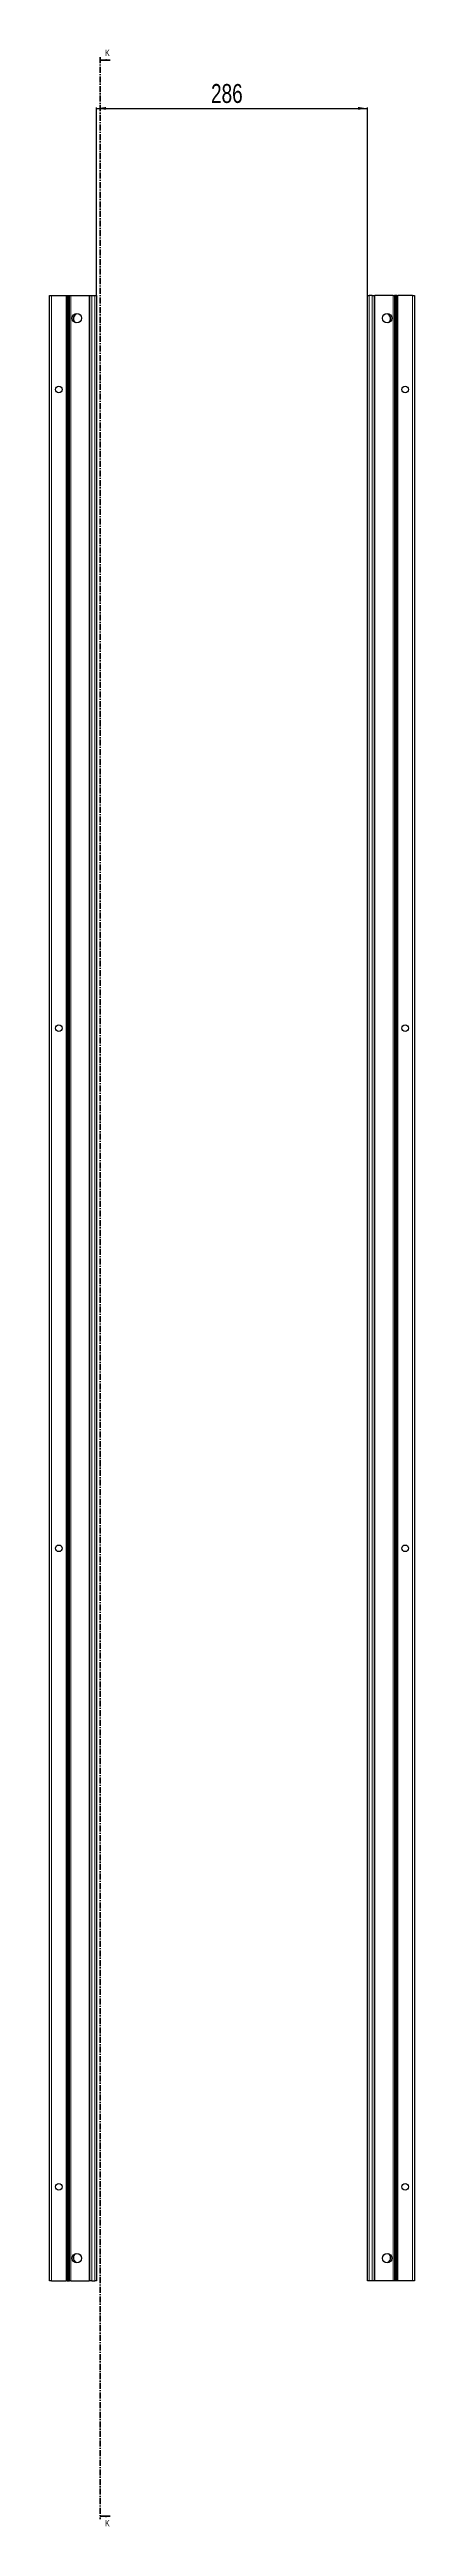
# Model space of a CAD drawing. Header units: millimetres. Extents: x -250 to 4725, y -1647 to 1577.
# Drawn here: x 2463 to 2849, y -1266 to 1353 of the extents above; entities that cross this region are included whole.
import ezdxf

# ---------------------------------------------------------------- set-up
doc = ezdxf.new("R2010")
doc.units = ezdxf.units.MM
doc.linetypes.add('CENTER', pattern=[10.16, 6.35, -1.27, 1.27, -1.27])
doc.layers.add('FORMAT', color=7, linetype='Continuous')
doc.styles.add('SLDTEXTSTYLE0', font='TXT', dxfattribs={"width": 0.75})
doc.dimstyles.new('SLDDIMSTYLE0', dxfattribs={"dimtxt": 20, "dimasz": 10, "dimexe": 0, "dimexo": 0.0625, "dimgap": 5, "dimtad": 2, "dimdec": 1, "dimrnd": 1e-09, "dimzin": 12, "dimdsep": 46, "dimtxsty": 'SLDTEXTSTYLE0', "dimsah": 1, "dimcen": 0.09, "dimadec": 0, "dimazin": 3, "dimtfac": 1, "dimtofl": 0, "dimtmove": 0, "dimatfit": 3, "dimfxl": 0, "dimfrac": 2, "dimtolj": 1, "dimtzin": 12, "dimarcsym": 0})

# ---------------------------------------------------------------- blocks, each defined once
blk = doc.blocks.new('_D_4')
at = {"layer": 'FORMAT'}
for p, q in [((2512.9, 1092.8), (2512.9, 1291.5)), ((2512.9, 1290.5), (2798.9, 1290.5)), ((2798.9, 1092.8), (2798.9, 1291.5))]:
    blk.add_line(p, q, dxfattribs=at)
for points in [[(2512.9, 1290.5), (2522.9, 1289), (2522.9, 1292.1)], [(2798.9, 1290.5), (2788.9, 1292.1), (2788.9, 1289)]]:
    blk.add_solid(points, dxfattribs=at)
at = {"layer": 'FORMAT', "insert": (2633.7, 1316.3), "char_height": 20, "attachment_point": 1, "style": 'SLDTEXTSTYLE0'}
blk.add_mtext('286', dxfattribs=at)

msp = doc.modelspace()

# ---------------------------------------------------------------- linework, layer by layer
at = {"color": 7, "linetype": 'CENTER', "lineweight": 35}
msp.add_line((2516.6, 1344.64), (2516.6, -1258.12), dxfattribs=at)
at = {"color": 7, "linetype": 'Continuous', "lineweight": 35}
for p, q in [((2527.24, 1341.64), (2516.6, 1341.64)), ((2527.24, -1255.12), (2516.6, -1255.12))]:
    msp.add_line(p, q, dxfattribs=at)
at = {"color": 7, "linetype": 'Continuous', "lineweight": 25}
for p, q in [((2463.17, -1006.24), (2463.17, 1092.76)), ((2463.17, 1092.76), (2465.17, 1092.76)), ((2465.17, 1092.76), (2480.52, 1092.76)), ((2480.52, 1092.76), (2481.17, 1092.76)), ((2481.17, 1069.01), (2481.17, 1092.76)), ((2481.17, 1092.76), (2481.76, 1092.76)), ((2481.76, 1092.76), (2482.96, 1092.76)), ((2482.96, 1092.76), (2482.96, -1006.24)), ((2482.96, 1092.76), (2483, 1092.76)), ((2483, 1092.76), (2483, -1006.24)), ((2483, 1092.76), (2484.2, 1092.76)), ((2484.2, 1092.76), (2485.62, 1092.76)), ((2485.62, 1092.76), (2505.02, 1092.76)), ((2491.22, 1073.28), (2491.22, 1073.69)), ((2505.02, 1092.76), (2505.67, 1092.76)), ((2505.67, -1006.24), (2505.67, 1092.76)), ((2505.67, 1092.76), (2507.67, 1092.76)), ((2507.67, 1092.76), (2510.87, 1092.76)), ((2510.87, 1092.76), (2512.87, 1092.76)), ((2512.87, 1092.76), (2512.87, -1006.24)), ((2798.87, -1006.24), (2798.87, 1092.76)), ((2798.87, 1092.76), (2800.87, 1092.76)), ((2804.07, 1092.76), (2800.87, 1092.76)), ((2804.07, 1092.76), (2806.07, 1092.76)), ((2806.07, 1092.76), (2806.07, -1006.24)), ((2806.07, 1092.76), (2806.72, 1092.76)), ((2826.12, 1092.76), (2806.72, 1092.76)), ((2820.52, 1073.69), (2820.52, 1073.28)), ((2826.12, 1092.76), (2827.54, 1092.76)), ((2828.74, 1092.76), (2827.54, 1092.76)), ((2828.74, -1006.24), (2828.74, 1092.76)), ((2828.78, 1092.76), (2828.74, 1092.76)), ((2828.78, -1006.24), (2828.78, 1092.76)), ((2829.98, 1092.76), (2828.78, 1092.76)), ((2829.98, 1092.76), (2830.57, 1092.76)), ((2830.57, 1092.76), (2830.57, 1069.01)), ((2830.57, 1092.76), (2831.22, 1092.76)), ((2846.57, 1092.76), (2831.22, 1092.76)), ((2846.57, 1092.76), (2848.57, 1092.76)), ((2848.57, 1092.76), (2848.57, -1006.24)), ((2481.23, 1068.9), (2481.17, 1069.01)), ((2481.17, 1069.01), (2481.17, 1067.51)), ((2481.17, 1067.51), (2481.23, 1067.61)), ((2481.17, 1019.01), (2481.17, 1067.51)), ((2481.23, 1067.61), (2481.23, 1068.9)), ((2830.57, 1069.01), (2830.51, 1068.9)), ((2830.51, 1068.9), (2830.51, 1067.61)), ((2830.51, 1067.61), (2830.57, 1067.51)), ((2830.57, 1067.51), (2830.57, 1069.01)), ((2830.57, 1067.51), (2830.57, 1019.01)), ((2481.23, 1018.9), (2481.17, 1019.01)), ((2481.17, 1019.01), (2481.17, 1017.51)), ((2481.17, 1017.51), (2481.23, 1017.61)), ((2481.17, 969.01), (2481.17, 1017.51)), ((2481.23, 1017.61), (2481.23, 1018.9)), ((2830.57, 1019.01), (2830.51, 1018.9)), ((2830.51, 1018.9), (2830.51, 1017.61)), ((2830.51, 1017.61), (2830.57, 1017.51)), ((2830.57, 1017.51), (2830.57, 1019.01)), ((2830.57, 1017.51), (2830.57, 969.01)), ((2481.23, 968.9), (2481.17, 969.01)), ((2481.17, 969.01), (2481.17, 967.51)), ((2481.23, 967.61), (2481.23, 968.9)), ((2830.57, 969.01), (2830.51, 968.9)), ((2830.51, 968.9), (2830.51, 967.61)), ((2830.57, 967.51), (2830.57, 969.01)), ((2481.17, 967.51), (2481.23, 967.61)), ((2481.17, 919.01), (2481.17, 967.51)), ((2830.51, 967.61), (2830.57, 967.51)), ((2830.57, 967.51), (2830.57, 919.01)), ((2481.23, 918.9), (2481.17, 919.01)), ((2481.17, 919.01), (2481.17, 917.51)), ((2481.17, 917.51), (2481.23, 917.61)), ((2481.17, 869.01), (2481.17, 917.51)), ((2481.23, 917.61), (2481.23, 918.9)), ((2830.57, 919.01), (2830.51, 918.9)), ((2830.51, 918.9), (2830.51, 917.61)), ((2830.51, 917.61), (2830.57, 917.51)), ((2830.57, 917.51), (2830.57, 919.01)), ((2830.57, 917.51), (2830.57, 869.01)), ((2481.23, 868.9), (2481.17, 869.01)), ((2481.17, 869.01), (2481.17, 867.51)), ((2481.17, 867.51), (2481.23, 867.61)), ((2481.17, 819.01), (2481.17, 867.51)), ((2481.23, 867.61), (2481.23, 868.9)), ((2830.57, 869.01), (2830.51, 868.9)), ((2830.51, 868.9), (2830.51, 867.61)), ((2830.51, 867.61), (2830.57, 867.51)), ((2830.57, 867.51), (2830.57, 869.01)), ((2830.57, 867.51), (2830.57, 819.01)), ((2481.23, 818.9), (2481.17, 819.01)), ((2481.17, 819.01), (2481.17, 817.51)), ((2481.17, 817.51), (2481.23, 817.61)), ((2481.17, 769.01), (2481.17, 817.51)), ((2481.23, 817.61), (2481.23, 818.9)), ((2830.57, 819.01), (2830.51, 818.9)), ((2830.51, 818.9), (2830.51, 817.61)), ((2830.51, 817.61), (2830.57, 817.51)), ((2830.57, 817.51), (2830.57, 819.01)), ((2830.57, 817.51), (2830.57, 769.01)), ((2481.23, 768.9), (2481.17, 769.01)), ((2481.17, 769.01), (2481.17, 767.51)), ((2481.17, 767.51), (2481.23, 767.61)), ((2481.17, 719.01), (2481.17, 767.51)), ((2481.23, 767.61), (2481.23, 768.9)), ((2830.57, 769.01), (2830.51, 768.9)), ((2830.51, 768.9), (2830.51, 767.61)), ((2830.51, 767.61), (2830.57, 767.51)), ((2830.57, 767.51), (2830.57, 769.01)), ((2830.57, 767.51), (2830.57, 719.01)), ((2481.23, 718.9), (2481.17, 719.01)), ((2481.17, 719.01), (2481.17, 717.51)), ((2481.17, 717.51), (2481.23, 717.61)), ((2481.17, 669.01), (2481.17, 717.51)), ((2481.23, 717.61), (2481.23, 718.9)), ((2830.57, 719.01), (2830.51, 718.9)), ((2830.51, 718.9), (2830.51, 717.61)), ((2830.51, 717.61), (2830.57, 717.51)), ((2830.57, 717.51), (2830.57, 719.01)), ((2830.57, 717.51), (2830.57, 669.01)), ((2481.23, 668.9), (2481.17, 669.01)), ((2481.17, 669.01), (2481.17, 667.51)), ((2481.17, 667.51), (2481.23, 667.61)), ((2481.17, 619.01), (2481.17, 667.51)), ((2481.23, 667.61), (2481.23, 668.9)), ((2830.57, 669.01), (2830.51, 668.9)), ((2830.51, 668.9), (2830.51, 667.61)), ((2830.51, 667.61), (2830.57, 667.51)), ((2830.57, 667.51), (2830.57, 669.01)), ((2830.57, 667.51), (2830.57, 619.01)), ((2481.23, 618.9), (2481.17, 619.01)), ((2481.17, 619.01), (2481.17, 617.51)), ((2481.17, 617.51), (2481.23, 617.61)), ((2481.17, 569.01), (2481.17, 617.51)), ((2481.23, 617.61), (2481.23, 618.9)), ((2830.57, 619.01), (2830.51, 618.9)), ((2830.51, 618.9), (2830.51, 617.61)), ((2830.51, 617.61), (2830.57, 617.51)), ((2830.57, 617.51), (2830.57, 619.01)), ((2830.57, 617.51), (2830.57, 569.01)), ((2481.23, 568.9), (2481.17, 569.01)), ((2481.17, 569.01), (2481.17, 567.51)), ((2481.17, 567.51), (2481.23, 567.61)), ((2481.17, 519.01), (2481.17, 567.51)), ((2481.23, 567.61), (2481.23, 568.9)), ((2830.57, 569.01), (2830.51, 568.9)), ((2830.51, 568.9), (2830.51, 567.61)), ((2830.51, 567.61), (2830.57, 567.51)), ((2830.57, 567.51), (2830.57, 569.01)), ((2830.57, 567.51), (2830.57, 519.01)), ((2481.23, 518.9), (2481.17, 519.01)), ((2481.17, 519.01), (2481.17, 517.51)), ((2481.17, 517.51), (2481.23, 517.61)), ((2481.17, 469.01), (2481.17, 517.51)), ((2481.23, 517.61), (2481.23, 518.9)), ((2830.57, 519.01), (2830.51, 518.9)), ((2830.51, 518.9), (2830.51, 517.61)), ((2830.51, 517.61), (2830.57, 517.51)), ((2830.57, 517.51), (2830.57, 519.01)), ((2830.57, 517.51), (2830.57, 469.01)), ((2481.23, 468.9), (2481.17, 469.01)), ((2481.17, 469.01), (2481.17, 467.51)), ((2481.17, 467.51), (2481.23, 467.61)), ((2481.17, 419.01), (2481.17, 467.51)), ((2481.23, 467.61), (2481.23, 468.9)), ((2830.57, 469.01), (2830.51, 468.9)), ((2830.51, 468.9), (2830.51, 467.61)), ((2830.51, 467.61), (2830.57, 467.51)), ((2830.57, 467.51), (2830.57, 469.01)), ((2830.57, 467.51), (2830.57, 419.01)), ((2481.23, 418.9), (2481.17, 419.01)), ((2481.17, 419.01), (2481.17, 417.51)), ((2830.57, 419.01), (2830.51, 418.9)), ((2830.57, 417.51), (2830.57, 419.01)), ((2481.17, 417.51), (2481.23, 417.61)), ((2481.17, 369.01), (2481.17, 417.51)), ((2481.23, 417.61), (2481.23, 418.9)), ((2830.51, 418.9), (2830.51, 417.61)), ((2830.51, 417.61), (2830.57, 417.51)), ((2830.57, 417.51), (2830.57, 369.01)), ((2481.23, 368.9), (2481.17, 369.01)), ((2481.17, 369.01), (2481.17, 367.51)), ((2481.17, 367.51), (2481.23, 367.61)), ((2481.17, 319.01), (2481.17, 367.51)), ((2481.23, 367.61), (2481.23, 368.9)), ((2830.57, 369.01), (2830.51, 368.9)), ((2830.51, 368.9), (2830.51, 367.61)), ((2830.51, 367.61), (2830.57, 367.51)), ((2830.57, 367.51), (2830.57, 369.01)), ((2830.57, 367.51), (2830.57, 319.01)), ((2481.23, 318.9), (2481.17, 319.01)), ((2481.17, 319.01), (2481.17, 317.51)), ((2481.17, 317.51), (2481.23, 317.61)), ((2481.17, 269.01), (2481.17, 317.51)), ((2481.23, 317.61), (2481.23, 318.9)), ((2830.57, 319.01), (2830.51, 318.9)), ((2830.51, 318.9), (2830.51, 317.61)), ((2830.51, 317.61), (2830.57, 317.51)), ((2830.57, 317.51), (2830.57, 319.01)), ((2830.57, 317.51), (2830.57, 269.01)), ((2481.23, 268.9), (2481.17, 269.01)), ((2481.17, 269.01), (2481.17, 267.51)), ((2481.17, 267.51), (2481.23, 267.61)), ((2481.17, 219.01), (2481.17, 267.51)), ((2481.23, 267.61), (2481.23, 268.9)), ((2830.57, 269.01), (2830.51, 268.9)), ((2830.51, 268.9), (2830.51, 267.61)), ((2830.51, 267.61), (2830.57, 267.51)), ((2830.57, 267.51), (2830.57, 269.01)), ((2830.57, 267.51), (2830.57, 219.01)), ((2481.23, 218.9), (2481.17, 219.01)), ((2481.17, 219.01), (2481.17, 217.51)), ((2481.17, 217.51), (2481.23, 217.61)), ((2481.17, 169.01), (2481.17, 217.51)), ((2481.23, 217.61), (2481.23, 218.9)), ((2830.57, 219.01), (2830.51, 218.9)), ((2830.51, 218.9), (2830.51, 217.61)), ((2830.51, 217.61), (2830.57, 217.51)), ((2830.57, 217.51), (2830.57, 219.01)), ((2830.57, 217.51), (2830.57, 169.01)), ((2481.23, 168.9), (2481.17, 169.01)), ((2481.17, 169.01), (2481.17, 167.51)), ((2481.17, 167.51), (2481.23, 167.61)), ((2481.17, 119.01), (2481.17, 167.51)), ((2481.23, 167.61), (2481.23, 168.9)), ((2830.57, 169.01), (2830.51, 168.9)), ((2830.51, 168.9), (2830.51, 167.61)), ((2830.51, 167.61), (2830.57, 167.51)), ((2830.57, 167.51), (2830.57, 169.01)), ((2830.57, 167.51), (2830.57, 119.01)), ((2481.23, 118.9), (2481.17, 119.01)), ((2481.17, 119.01), (2481.17, 117.51)), ((2481.17, 117.51), (2481.23, 117.61)), ((2481.17, 69.01), (2481.17, 117.51)), ((2481.23, 117.61), (2481.23, 118.9)), ((2830.57, 119.01), (2830.51, 118.9)), ((2830.51, 118.9), (2830.51, 117.61)), ((2830.51, 117.61), (2830.57, 117.51)), ((2830.57, 117.51), (2830.57, 119.01)), ((2830.57, 117.51), (2830.57, 69.01)), ((2481.23, 68.9), (2481.17, 69.01)), ((2481.17, 69.01), (2481.17, 67.51)), ((2481.17, 67.51), (2481.23, 67.61)), ((2481.17, 19.01), (2481.17, 67.51)), ((2481.23, 67.61), (2481.23, 68.9)), ((2830.57, 69.01), (2830.51, 68.9)), ((2830.51, 68.9), (2830.51, 67.61)), ((2830.51, 67.61), (2830.57, 67.51)), ((2830.57, 67.51), (2830.57, 69.01)), ((2830.57, 67.51), (2830.57, 19.01)), ((2481.23, 18.9), (2481.17, 19.01)), ((2481.17, 19.01), (2481.17, 17.51)), ((2481.17, 17.51), (2481.23, 17.61)), ((2481.17, -30.99), (2481.17, 17.51)), ((2481.23, 17.61), (2481.23, 18.9)), ((2830.57, 19.01), (2830.51, 18.9)), ((2830.51, 18.9), (2830.51, 17.61)), ((2830.51, 17.61), (2830.57, 17.51)), ((2830.57, 17.51), (2830.57, 19.01)), ((2830.57, 17.51), (2830.57, -30.99)), ((2481.23, -31.1), (2481.17, -30.99)), ((2481.17, -30.99), (2481.17, -32.49)), ((2481.17, -32.49), (2481.23, -32.39)), ((2481.17, -80.99), (2481.17, -32.49)), ((2481.23, -32.39), (2481.23, -31.1)), ((2830.57, -30.99), (2830.51, -31.1)), ((2830.51, -31.1), (2830.51, -32.39)), ((2830.51, -32.39), (2830.57, -32.49)), ((2830.57, -32.49), (2830.57, -30.99)), ((2830.57, -32.49), (2830.57, -80.99)), ((2481.23, -81.1), (2481.17, -80.99)), ((2481.17, -80.99), (2481.17, -82.49)), ((2481.17, -82.49), (2481.23, -82.39)), ((2481.17, -130.99), (2481.17, -82.49)), ((2481.23, -82.39), (2481.23, -81.1)), ((2830.57, -80.99), (2830.51, -81.1)), ((2830.51, -81.1), (2830.51, -82.39)), ((2830.51, -82.39), (2830.57, -82.49)), ((2830.57, -82.49), (2830.57, -80.99)), ((2830.57, -82.49), (2830.57, -130.99)), ((2481.23, -131.1), (2481.17, -130.99)), ((2481.17, -130.99), (2481.17, -132.49)), ((2481.17, -132.49), (2481.23, -132.39)), ((2481.17, -180.99), (2481.17, -132.49)), ((2481.23, -132.39), (2481.23, -131.1)), ((2830.57, -130.99), (2830.51, -131.1)), ((2830.51, -131.1), (2830.51, -132.39)), ((2830.51, -132.39), (2830.57, -132.49)), ((2830.57, -132.49), (2830.57, -130.99)), ((2830.57, -132.49), (2830.57, -180.99)), ((2481.23, -181.1), (2481.17, -180.99)), ((2481.17, -180.99), (2481.17, -182.49)), ((2481.17, -182.49), (2481.23, -182.39)), ((2481.17, -230.99), (2481.17, -182.49)), ((2481.23, -182.39), (2481.23, -181.1)), ((2830.57, -180.99), (2830.51, -181.1)), ((2830.51, -181.1), (2830.51, -182.39)), ((2830.51, -182.39), (2830.57, -182.49)), ((2830.57, -182.49), (2830.57, -180.99)), ((2830.57, -182.49), (2830.57, -230.99)), ((2481.23, -231.1), (2481.17, -230.99)), ((2481.17, -230.99), (2481.17, -232.49)), ((2481.17, -232.49), (2481.23, -232.39)), ((2481.17, -280.99), (2481.17, -232.49)), ((2481.23, -232.39), (2481.23, -231.1)), ((2830.57, -230.99), (2830.51, -231.1)), ((2830.51, -231.1), (2830.51, -232.39)), ((2830.51, -232.39), (2830.57, -232.49)), ((2830.57, -232.49), (2830.57, -230.99)), ((2830.57, -232.49), (2830.57, -280.99)), ((2481.23, -281.1), (2481.17, -280.99)), ((2481.17, -280.99), (2481.17, -282.49)), ((2481.17, -282.49), (2481.23, -282.39)), ((2481.17, -330.99), (2481.17, -282.49)), ((2481.23, -282.39), (2481.23, -281.1)), ((2830.57, -280.99), (2830.51, -281.1)), ((2830.51, -281.1), (2830.51, -282.39)), ((2830.51, -282.39), (2830.57, -282.49)), ((2830.57, -282.49), (2830.57, -280.99)), ((2830.57, -282.49), (2830.57, -330.99)), ((2481.23, -331.1), (2481.17, -330.99)), ((2481.17, -330.99), (2481.17, -332.49)), ((2481.17, -332.49), (2481.23, -332.39)), ((2481.17, -380.99), (2481.17, -332.49)), ((2481.23, -332.39), (2481.23, -331.1)), ((2830.57, -330.99), (2830.51, -331.1)), ((2830.51, -331.1), (2830.51, -332.39)), ((2830.51, -332.39), (2830.57, -332.49)), ((2830.57, -332.49), (2830.57, -330.99)), ((2830.57, -332.49), (2830.57, -380.99)), ((2481.23, -381.1), (2481.17, -380.99)), ((2481.17, -380.99), (2481.17, -382.49)), ((2481.17, -382.49), (2481.23, -382.39)), ((2481.17, -430.99), (2481.17, -382.49)), ((2481.23, -382.39), (2481.23, -381.1)), ((2830.57, -380.99), (2830.51, -381.1)), ((2830.51, -381.1), (2830.51, -382.39)), ((2830.51, -382.39), (2830.57, -382.49)), ((2830.57, -382.49), (2830.57, -380.99)), ((2830.57, -382.49), (2830.57, -430.99)), ((2481.23, -431.1), (2481.17, -430.99)), ((2481.17, -430.99), (2481.17, -432.49)), ((2481.17, -432.49), (2481.23, -432.39)), ((2481.17, -480.99), (2481.17, -432.49)), ((2481.23, -432.39), (2481.23, -431.1)), ((2830.57, -430.99), (2830.51, -431.1)), ((2830.51, -431.1), (2830.51, -432.39)), ((2830.51, -432.39), (2830.57, -432.49)), ((2830.57, -432.49), (2830.57, -430.99)), ((2830.57, -432.49), (2830.57, -480.99)), ((2481.23, -481.1), (2481.17, -480.99)), ((2481.17, -480.99), (2481.17, -482.49)), ((2481.17, -482.49), (2481.23, -482.39)), ((2481.17, -530.99), (2481.17, -482.49)), ((2481.23, -482.39), (2481.23, -481.1)), ((2830.57, -480.99), (2830.51, -481.1)), ((2830.51, -481.1), (2830.51, -482.39)), ((2830.51, -482.39), (2830.57, -482.49)), ((2830.57, -482.49), (2830.57, -480.99)), ((2830.57, -482.49), (2830.57, -530.99)), ((2481.23, -531.1), (2481.17, -530.99)), ((2481.17, -530.99), (2481.17, -532.49)), ((2481.17, -532.49), (2481.23, -532.39)), ((2481.17, -580.99), (2481.17, -532.49)), ((2481.23, -532.39), (2481.23, -531.1)), ((2830.57, -530.99), (2830.51, -531.1)), ((2830.51, -531.1), (2830.51, -532.39)), ((2830.51, -532.39), (2830.57, -532.49)), ((2830.57, -532.49), (2830.57, -530.99)), ((2830.57, -532.49), (2830.57, -580.99)), ((2481.23, -581.1), (2481.17, -580.99)), ((2481.17, -580.99), (2481.17, -582.49)), ((2481.17, -582.49), (2481.23, -582.39)), ((2481.17, -630.99), (2481.17, -582.49)), ((2481.23, -582.39), (2481.23, -581.1)), ((2830.57, -580.99), (2830.51, -581.1)), ((2830.51, -581.1), (2830.51, -582.39)), ((2830.51, -582.39), (2830.57, -582.49)), ((2830.57, -582.49), (2830.57, -580.99)), ((2830.57, -582.49), (2830.57, -630.99)), ((2481.23, -631.1), (2481.17, -630.99)), ((2481.17, -630.99), (2481.17, -632.49)), ((2481.17, -632.49), (2481.23, -632.39)), ((2481.17, -680.99), (2481.17, -632.49)), ((2481.23, -632.39), (2481.23, -631.1)), ((2830.57, -630.99), (2830.51, -631.1)), ((2830.51, -631.1), (2830.51, -632.39)), ((2830.51, -632.39), (2830.57, -632.49)), ((2830.57, -632.49), (2830.57, -630.99)), ((2830.57, -632.49), (2830.57, -680.99)), ((2481.23, -681.1), (2481.17, -680.99)), ((2481.17, -680.99), (2481.17, -682.49)), ((2481.17, -682.49), (2481.23, -682.39)), ((2481.17, -730.99), (2481.17, -682.49)), ((2481.23, -682.39), (2481.23, -681.1)), ((2830.57, -680.99), (2830.51, -681.1)), ((2830.51, -681.1), (2830.51, -682.39)), ((2830.51, -682.39), (2830.57, -682.49)), ((2830.57, -682.49), (2830.57, -680.99)), ((2830.57, -682.49), (2830.57, -730.99)), ((2481.23, -731.1), (2481.17, -730.99)), ((2481.17, -730.99), (2481.17, -732.49)), ((2481.17, -732.49), (2481.23, -732.39)), ((2481.17, -780.99), (2481.17, -732.49)), ((2481.23, -732.39), (2481.23, -731.1)), ((2830.57, -730.99), (2830.51, -731.1)), ((2830.51, -731.1), (2830.51, -732.39)), ((2830.51, -732.39), (2830.57, -732.49)), ((2830.57, -732.49), (2830.57, -730.99)), ((2830.57, -732.49), (2830.57, -780.99)), ((2481.23, -781.1), (2481.17, -780.99)), ((2481.17, -780.99), (2481.17, -782.49)), ((2481.17, -782.49), (2481.23, -782.39)), ((2481.17, -830.99), (2481.17, -782.49)), ((2481.23, -782.39), (2481.23, -781.1)), ((2830.57, -780.99), (2830.51, -781.1)), ((2830.51, -781.1), (2830.51, -782.39)), ((2830.51, -782.39), (2830.57, -782.49)), ((2830.57, -782.49), (2830.57, -780.99)), ((2830.57, -782.49), (2830.57, -830.99)), ((2481.23, -831.1), (2481.17, -830.99)), ((2481.17, -830.99), (2481.17, -832.49)), ((2481.17, -832.49), (2481.23, -832.39)), ((2481.17, -880.99), (2481.17, -832.49)), ((2481.23, -832.39), (2481.23, -831.1)), ((2830.57, -830.99), (2830.51, -831.1)), ((2830.51, -831.1), (2830.51, -832.39)), ((2830.51, -832.39), (2830.57, -832.49)), ((2830.57, -832.49), (2830.57, -830.99)), ((2830.57, -832.49), (2830.57, -880.99)), ((2481.23, -881.1), (2481.17, -880.99)), ((2481.17, -880.99), (2481.17, -882.49)), ((2481.17, -882.49), (2481.23, -882.39)), ((2481.17, -930.99), (2481.17, -882.49)), ((2481.23, -882.39), (2481.23, -881.1)), ((2830.57, -880.99), (2830.51, -881.1)), ((2830.51, -881.1), (2830.51, -882.39)), ((2830.51, -882.39), (2830.57, -882.49)), ((2830.57, -882.49), (2830.57, -880.99)), ((2830.57, -882.49), (2830.57, -930.99)), ((2481.23, -931.1), (2481.17, -930.99)), ((2481.17, -930.99), (2481.17, -932.49)), ((2481.17, -932.49), (2481.23, -932.39)), ((2481.17, -980.99), (2481.17, -932.49)), ((2481.23, -932.39), (2481.23, -931.1)), ((2830.57, -930.99), (2830.51, -931.1)), ((2830.51, -931.1), (2830.51, -932.39)), ((2830.51, -932.39), (2830.57, -932.49)), ((2830.57, -932.49), (2830.57, -930.99)), ((2830.57, -932.49), (2830.57, -980.99)), ((2481.23, -981.1), (2481.17, -980.99)), ((2481.17, -980.99), (2481.17, -982.49)), ((2481.17, -982.49), (2481.23, -982.39)), ((2481.17, -1006.24), (2481.17, -982.49)), ((2481.23, -982.39), (2481.23, -981.1)), ((2491.22, -987.18), (2491.22, -986.77)), ((2820.52, -986.77), (2820.52, -987.18)), ((2830.57, -980.99), (2830.51, -981.1)), ((2830.51, -981.1), (2830.51, -982.39)), ((2830.51, -982.39), (2830.57, -982.49)), ((2830.57, -982.49), (2830.57, -980.99)), ((2830.57, -982.49), (2830.57, -1006.24)), ((2465.17, -1006.24), (2463.17, -1006.24)), ((2465.17, -1006.24), (2480.52, -1006.24)), ((2481.17, -1006.24), (2480.52, -1006.24)), ((2481.76, -1006.24), (2481.17, -1006.24)), ((2481.76, -1006.24), (2482.96, -1006.24)), ((2482.96, -1006.24), (2483, -1006.24)), ((2483, -1006.24), (2484.2, -1006.24)), ((2485.62, -1006.24), (2484.2, -1006.24)), ((2485.62, -1006.24), (2505.02, -1006.24)), ((2505.67, -1006.24), (2505.02, -1006.24)), ((2507.67, -1006.24), (2505.67, -1006.24)), ((2507.67, -1006.24), (2510.87, -1006.24)), ((2512.87, -1006.24), (2510.87, -1006.24)), ((2800.87, -1006.24), (2798.87, -1006.24)), ((2804.07, -1006.24), (2800.87, -1006.24)), ((2806.07, -1006.24), (2804.07, -1006.24)), ((2806.72, -1006.24), (2806.07, -1006.24)), ((2826.12, -1006.24), (2806.72, -1006.24)), ((2827.54, -1006.24), (2826.12, -1006.24)), ((2828.74, -1006.24), (2827.54, -1006.24)), ((2828.78, -1006.24), (2828.74, -1006.24)), ((2829.98, -1006.24), (2828.78, -1006.24)), ((2830.57, -1006.24), (2829.98, -1006.24)), ((2831.22, -1006.24), (2830.57, -1006.24)), ((2846.57, -1006.24), (2831.22, -1006.24)), ((2848.57, -1006.24), (2846.57, -1006.24))]:
    msp.add_line(p, q, dxfattribs=at)
at = {"color": 8, "linetype": 'Continuous', "lineweight": 18}
for p, q in [((2465.17, 1092.76), (2465.17, -1006.24)), ((2480.52, -1006.24), (2480.52, 1092.76)), ((2481.76, 1092.76), (2481.76, -1006.24)), ((2484.2, -1006.24), (2484.2, 1092.76)), ((2485.62, 1092.76), (2485.62, -1006.24)), ((2505.02, -1006.24), (2505.02, 1092.76)), ((2507.67, 1092.76), (2507.67, -1006.24)), ((2510.87, -1006.24), (2510.87, 1092.76)), ((2800.87, 1092.76), (2800.87, -1006.24)), ((2804.07, -1006.24), (2804.07, 1092.76)), ((2806.72, 1092.76), (2806.72, -1006.24)), ((2826.12, -1006.24), (2826.12, 1092.76)), ((2827.54, 1092.76), (2827.54, -1006.24)), ((2829.98, -1006.24), (2829.98, 1092.76)), ((2831.22, 1092.76), (2831.22, -1006.24)), ((2846.57, -1006.24), (2846.57, 1092.76))]:
    msp.add_line(p, q, dxfattribs=at)
at = {"color": 7, "linetype": 'Continuous', "lineweight": 25}
for centre, radius in [((2492.02, 1068.76), 5), ((2819.72, 1068.76), 5), ((2473.02, 993.26), 3.5), ((2838.72, 993.26), 3.5), ((2473.02, 318.26), 3.5), ((2838.72, 318.26), 3.5), ((2473.02, -231.74), 3.5), ((2838.72, -231.74), 3.5), ((2473.02, -906.74), 3.5), ((2838.72, -906.74), 3.5), ((2492.02, -982.24), 5), ((2819.72, -982.24), 5)]:
    msp.add_circle(centre, radius, dxfattribs=at)
for centre, radius, start, end in [((2493.52, 1068.26), 5.25, 119.14074, 233.81086), ((2490.72, 1073.28), 0.5, 299.14074, 0), ((2821.02, 1073.28), 0.5, 180, 240.85926), ((2818.22, 1068.26), 5.25, 306.18907, 60.85926), ((2493.52, -981.74), 5.25, 126.18914, 240.85926), ((2490.72, -986.77), 0.5, 0, 60.85926), ((2821.02, -986.77), 0.5, 119.14074, 180), ((2818.22, -981.74), 5.25, 299.14074, 53.81084)]:
    msp.add_arc(centre, radius, start, end, dxfattribs=at)
at = {"color": 7, "linetype": 'Continuous', "lineweight": 35}
for points in [[(2516.6, 1341.64), (2523.6, 1340.52), (2523.6, 1342.76)], [(2516.6, -1255.12), (2523.6, -1256.24), (2523.6, -1254)]]:
    msp.add_solid(points, dxfattribs=at)

# ---------------------------------------------------------------- texts
at = {"color": 7, "linetype": 'Continuous', "char_height": 7, "attachment_point": 1, "style": 'SLDTEXTSTYLE0'}
for insert in [(2521.72, 1352.76), (2521.72, -1258.83)]:
    msp.add_mtext('K', dxfattribs=dict(at, insert=insert))

# ---------------------------------------------------------------- dimensions: what is measured, and where the dimension line sits
at = {"layer": 'FORMAT'}
dim = msp.add_linear_dim(base=(2798.87, 1290.55), p1=(2512.87, 1092.76), p2=(2798.87, 1092.76), dimstyle='SLDDIMSTYLE0', dxfattribs=at)
dim.commit()
dim.dimension.update_dxf_attribs({"geometry": '_D_4', "text_midpoint": (2655.87, 1290.55), "dimtype": 160})

doc.saveas('drawing.dxf')
